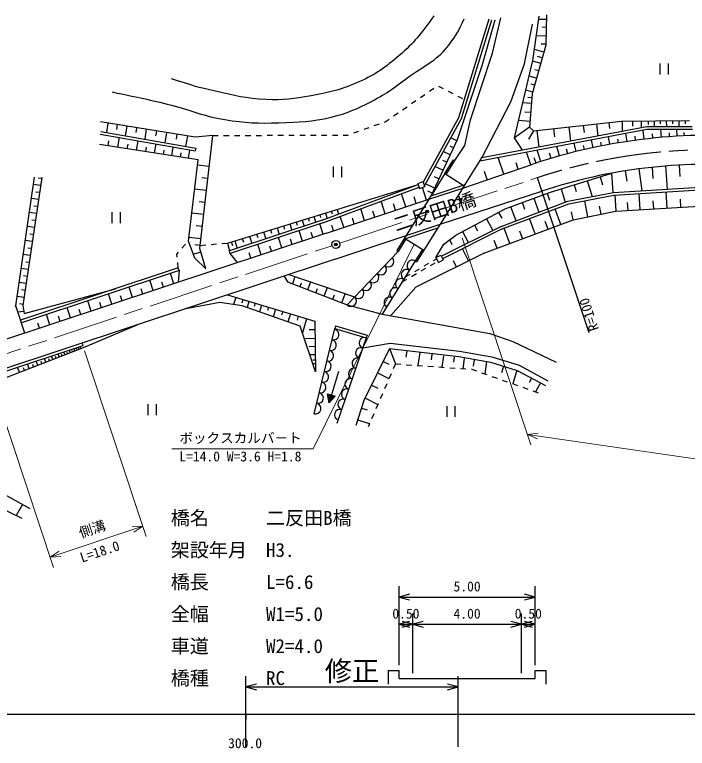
# Model space of a CAD drawing. Units: millimetres, scale not verified, with parts at other scales. Extents: x 0 to 700000, y -47500 to 447500.
# Drawn here: x 325496 to 449130, y 198715 to 333656 of the extents above; entities that cross this region are included whole.
import ezdxf
from ezdxf.enums import TextEntityAlignment as Align

# ---------------------------------------------------------------- set-up
doc = ezdxf.new("R2010")
doc.units = ezdxf.units.MM
doc.header["$LTSCALE"] = 1000
doc.header["$PDMODE"] = 32
doc.header["$PDSIZE"] = 500
doc.linetypes.add('CHAIN', pattern=[18.5, 12, -1.5, 3.5, -1.5])
doc.layers.add('作業ﾚｲﾔ1', color=7, linetype='Continuous', lineweight=25)
doc.layers.add('作業ﾚｲﾔ3', color=7, linetype='Continuous', lineweight=25)
doc.styles.add('@ＭＳ ゴシック', font='')
doc.styles.add('ＭＳ ゴシック', font='')
doc.styles.get('@ＭＳ ゴシック').set_extended_font_data('@MS Gothic')
doc.styles.get('ＭＳ ゴシック').set_extended_font_data('MS Gothic')

msp = doc.modelspace()

# ---------------------------------------------------------------- linework, layer by layer
at = {"layer": '作業ﾚｲﾔ1'}
for p, q in [((420765, 325254), (421871, 333404)), ((423230, 333656), (423129, 328072)), ((407142, 314754), (412732, 332880)), ((407605, 314557), (413210, 332733)), ((411413, 324336), (413830, 332728)), ((413322, 326557), (414871, 333075)), ((423213, 332748), (421786, 332774)), ((419202, 324614), (420672, 331920)), ((423188, 331321), (422474, 331334)), ((423159, 329726), (421376, 329758)), ((423129, 328072), (420614, 319067)), ((423132, 328245), (422241, 328261)), ((422766, 326773), (421036, 327256)), ((409271, 314286), (413322, 326557)), ((417344, 311017), (420765, 325254)), ((422477, 325738), (421612, 325979)), ((406881, 310706), (411413, 324336)), ((416663, 317620), (419202, 324614)), ((422188, 324703), (420730, 325110)), ((444100, 324675), (444100, 322675)), ((445600, 324675), (445600, 322675)), ((421809, 323344), (421129, 323534)), ((421429, 321985), (420070, 322365)), ((401723, 319564), (402546, 320132)), ((403380, 320526), (404270, 320068)), ((421063, 320675), (420431, 320851)), ((400076, 318429), (400900, 318997)), ((405159, 319610), (406048, 319152)), ((406937, 318694), (407826, 318237)), ((420710, 319410), (419445, 319763)), ((420614, 319067), (420111, 312979)), ((398430, 317294), (399253, 317861)), ((411338, 307317), (416663, 317620)), ((420468, 317299), (418884, 317429)), ((420555, 318357), (419797, 318420)), ((396784, 316158), (397607, 316726)), ((393584, 313952), (394314, 314455)), ((395137, 315023), (395960, 315590)), ((400580, 302817), (407142, 314754)), ((400810, 302197), (407605, 314557)), ((420333, 315666), (419289, 315752)), ((358700, 311150), (341256, 313916)), ((342634, 313697), (342361, 311980)), ((344351, 313425), (344215, 312566)), ((346100, 313148), (345818, 311368)), ((391592, 313245), (392535, 313579)), ((393477, 313914), (393584, 313952)), ((408217, 309600), (409271, 314286)), ((420198, 314033), (418110, 314205)), ((420865, 312275), (437014, 314086)), ((430000, 313299), (430147, 311987)), ((432430, 313572), (432683, 311321)), ((434682, 313824), (434808, 312699)), ((437014, 314086), (449541, 314187)), ((437144, 314087), (437159, 312160)), ((439070, 314103), (439078, 313139)), ((440652, 314115), (440662, 312817)), ((441950, 314126), (441955, 313477)), ((443015, 314134), (443024, 313009)), ((444141, 314143), (444145, 313580)), ((445273, 314152), (445283, 313012)), ((446414, 314162), (446418, 313592)), ((447561, 314171), (447570, 313016)), ((448716, 314180), (448720, 313603)), ((341306, 312166), (358771, 309076)), ((347880, 312866), (347739, 311976)), ((349691, 312578), (349399, 310735)), ((351535, 312286), (351389, 311364)), ((353412, 311989), (353109, 310078)), ((387823, 311907), (388765, 312242)), ((389707, 312576), (390650, 312910)), ((441717, 312507), (410977, 306741)), ((441670, 313006), (411338, 307317)), ((420111, 312979), (417344, 311017)), ((420865, 312275), (419917, 310760)), ((420111, 312979), (420865, 312275)), ((421481, 312344), (421825, 309284)), ((424541, 312687), (424713, 311157)), ((427375, 313005), (427669, 310381)), ((438057, 310336), (437840, 311779)), ((441210, 310759), (441019, 312376)), ((450020, 313020), (441670, 313006)), ((450072, 312520), (441717, 312507)), ((442791, 310934), (442743, 311728)), ((444375, 311084), (444288, 312511)), ((445871, 311204), (445828, 311911)), ((447284, 311296), (447210, 312515)), ((448619, 311366), (448580, 311995)), ((341219, 311674), (358684, 308584)), ((342686, 309557), (342825, 310443)), ((344459, 309278), (344737, 311051)), ((347904, 308738), (348172, 310444)), ((355322, 311686), (355171, 310730)), ((357233, 311383), (356919, 309404)), ((361891, 311434), (358700, 311150)), ((359551, 290658), (361891, 311434)), ((361891, 311434), (362891, 311437)), ((363891, 311440), (364891, 311443)), ((365891, 311447), (366891, 311450)), ((367891, 311453), (368891, 311456)), ((369891, 311459), (370891, 311462)), ((371891, 311466), (372891, 311469)), ((373891, 311472), (374891, 311475)), ((375891, 311478), (376891, 311481)), ((377891, 311485), (378891, 311488)), ((379891, 311491), (380891, 311494)), ((381891, 311497), (382891, 311500)), ((383891, 311504), (384891, 311507)), ((385891, 311510), (386711, 311513)), ((386711, 311513), (386880, 311573)), ((402029, 300361), (406881, 310706)), ((406763, 310455), (405639, 310982)), ((418846, 308726), (417344, 311017)), ((431796, 309197), (431498, 310590)), ((434918, 309815), (434668, 311185)), ((436485, 310087), (436369, 310785)), ((439632, 310560), (439530, 311318)), ((359196, 306967), (341115, 309803)), ((346198, 309006), (346332, 309859)), ((349577, 308476), (349706, 309296)), ((351219, 308218), (351476, 309859)), ((354407, 307718), (354655, 309297)), ((358771, 309076), (358684, 308584)), ((406158, 309166), (405514, 309468)), ((406418, 306807), (408217, 309600)), ((425619, 307672), (425136, 309397)), ((428696, 308483), (428323, 309994)), ((430243, 308852), (430077, 309572)), ((433355, 309518), (433219, 310203)), ((352828, 307966), (352952, 308755)), ((355956, 307475), (356075, 308234)), ((357475, 307237), (357714, 308756)), ((405554, 307877), (404265, 308482)), ((420349, 306041), (419559, 308351)), ((422213, 306655), (421556, 308725)), ((424090, 307232), (423813, 308164)), ((427154, 308089), (426943, 308893)), ((357423, 292005), (359196, 306967)), ((404908, 306499), (404172, 306845)), ((404572, 304423), (406163, 306966)), ((404826, 304264), (406418, 306807)), ((406163, 306966), (406418, 306807)), ((408283, 302436), (411338, 307317)), ((415395, 304347), (414359, 307375)), ((418039, 305251), (417644, 306406)), ((421319, 306367), (421003, 307332)), ((361247, 305720), (359077, 305964)), ((384050, 305752), (384050, 303752)), ((385550, 305752), (385550, 303752)), ((404217, 305027), (402745, 305718)), ((407867, 301771), (420724, 306170)), ((440209, 305292), (440740, 301297)), ((442847, 303515), (442718, 305593)), ((445470, 301592), (445207, 305826)), ((447833, 303871), (447701, 305995)), ((325685, 280114), (329153, 303749)), ((330460, 303707), (327003, 280143)), ((361000, 303524), (359902, 303648)), ((404572, 304423), (402029, 300361)), ((403480, 303454), (402639, 303849)), ((404572, 304423), (408132, 302195)), ((412366, 303311), (411848, 304825)), ((421551, 303678), (431035, 275217)), ((423775, 300945), (435272, 304507)), ((433105, 303835), (433554, 302387)), ((435492, 300971), (435272, 304507)), ((437735, 304931), (438036, 303040)), ((330240, 302209), (328955, 302398)), ((330429, 303494), (329786, 303589)), ((364615, 291659), (399671, 302394)), ((381996, 295846), (399671, 302394)), ((399584, 302629), (400522, 302976)), ((399584, 302629), (399931, 301691)), ((400522, 302976), (400869, 302039)), ((402691, 301773), (401010, 302562)), ((402029, 300361), (408283, 302436)), ((407867, 301771), (408283, 302436)), ((428329, 302356), (428712, 301120)), ((430717, 303095), (431615, 300198)), ((330052, 300924), (329409, 301018)), ((360753, 301329), (358558, 301577)), ((382162, 295375), (399844, 301926)), ((399931, 301691), (400869, 302039)), ((401209, 299562), (400443, 301881)), ((402254, 300840), (401462, 301212)), ((401613, 299696), (407867, 301771)), ((408132, 302195), (403705, 295122)), ((403705, 295122), (422378, 301187)), ((415666, 297948), (423775, 300945)), ((425941, 301616), (426707, 299144)), ((427193, 299326), (435547, 300974)), ((435547, 300974), (452404, 302023)), ((435611, 300477), (452404, 301522)), ((445450, 298084), (445263, 301078)), ((329863, 299638), (328578, 299827)), ((382792, 293476), (401613, 299696)), ((397411, 298307), (396611, 300728)), ((401613, 299696), (397451, 293047)), ((399310, 298935), (398899, 300179)), ((401613, 299696), (402029, 300361)), ((420893, 299879), (421839, 297318)), ((423884, 299504), (423417, 300748)), ((427330, 298843), (435611, 300477)), ((435810, 300490), (435996, 297495)), ((440459, 297773), (440273, 300767)), ((447945, 298239), (447852, 299736)), ((329674, 298353), (329032, 298447)), ((360504, 299122), (359394, 299247)), ((393613, 297052), (392858, 299337)), ((395512, 297680), (395123, 298856)), ((414906, 294718), (427193, 299326)), ((415106, 294259), (427330, 298843)), ((417686, 295761), (416720, 298337)), ((419288, 297825), (418807, 299108)), ((430848, 296480), (430267, 299423)), ((433301, 296964), (433010, 298435)), ((435996, 297495), (452408, 298517)), ((438228, 297634), (438135, 299131)), ((442955, 297928), (442861, 299425)), ((329486, 297068), (328200, 297256)), ((343363, 297326), (343363, 295326)), ((344863, 297326), (344863, 295326)), ((360254, 296901), (358033, 297151)), ((382630, 297176), (382931, 296193)), ((383695, 297502), (383836, 297041)), ((384760, 297828), (385024, 296968)), ((389815, 295797), (389105, 297947)), ((391714, 296425), (391348, 297533)), ((406608, 293122), (415666, 297948)), ((414447, 297298), (415023, 296217)), ((425873, 295093), (424819, 297902)), ((428153, 295948), (427862, 297419)), ((428153, 295948), (435996, 297495)), ((329297, 295782), (328655, 295876)), ((381996, 295846), (364963, 290194)), ((377230, 295522), (377400, 294964)), ((378345, 295864), (378686, 294748)), ((379435, 296197), (379598, 295665)), ((380500, 296523), (380826, 295458)), ((381565, 296850), (381724, 296329)), ((386017, 294542), (385352, 296556)), ((387916, 295170), (387572, 296211)), ((411889, 289849), (428153, 295948)), ((412240, 296122), (413393, 293959)), ((421191, 293337), (420138, 296146)), ((423532, 294215), (423005, 295620)), ((329109, 294497), (327823, 294685)), ((360002, 294667), (358879, 294794)), ((382162, 295375), (365120, 289719)), ((373726, 294449), (374100, 293226)), ((374921, 294815), (375099, 294231)), ((376088, 295173), (376446, 294005)), ((382219, 293286), (381589, 295185)), ((384118, 293915), (383797, 294888)), ((397035, 292382), (403289, 294457)), ((397451, 293047), (403705, 295122)), ((403289, 294457), (400704, 290328)), ((403705, 295122), (403289, 294457)), ((414906, 294718), (403925, 289211)), ((415106, 294259), (404149, 288764)), ((410034, 294947), (410581, 293920)), ((416509, 291582), (415456, 294391)), ((382792, 293476), (319202, 272374)), ((328920, 293211), (328277, 293305)), ((368662, 292898), (369072, 291558)), ((369972, 293299), (370168, 292659)), ((371252, 293691), (371644, 292411)), ((372503, 294075), (372690, 293463)), ((378423, 292027), (377793, 293925)), ((380321, 292657), (380006, 293606)), ((384382, 288683), (397451, 293047)), ((397451, 293047), (397035, 292382)), ((404383, 291425), (406608, 293122)), ((407828, 293771), (408922, 291717)), ((418850, 292459), (418324, 293864)), ((328732, 291926), (327446, 292114)), ((358629, 288885), (357423, 292005)), ((359749, 292421), (357503, 292674)), ((361605, 291389), (362601, 291478)), ((363597, 291567), (364593, 291657)), ((364615, 291659), (364963, 290194)), ((365298, 291868), (365503, 291198)), ((365981, 292077), (366410, 290674)), ((367321, 292488), (367527, 291817)), ((374627, 290767), (373997, 292665)), ((376525, 291397), (376210, 292346)), ((397035, 292382), (395709, 290263)), ((397398, 292397), (395963, 290103)), ((397144, 292556), (400704, 290328)), ((405912, 291340), (405459, 292245)), ((414169, 290704), (413642, 292108)), ((328543, 290640), (327900, 290734)), ((356245, 290689), (356912, 291434)), ((359613, 291210), (358629, 291321)), ((360614, 286900), (359551, 290658)), ((359613, 291210), (360609, 291300)), ((365120, 289719), (364963, 290194)), ((370830, 289507), (370200, 291405)), ((372728, 290137), (372413, 291086)), ((395709, 290263), (395963, 290103)), ((400450, 290487), (399124, 288368)), ((400704, 290328), (399378, 288209)), ((402919, 288986), (404383, 291425)), ((408918, 288359), (407797, 290594)), ((328354, 289354), (327069, 289543)), ((355275, 289606), (355578, 289944)), ((355339, 289064), (355275, 289606)), ((359746, 289969), (358361, 289578)), ((360614, 286900), (358629, 288885)), ((366461, 288057), (365120, 289719)), ((368932, 288877), (368617, 289826)), ((386608, 280283), (395963, 290103)), ((411889, 289849), (399243, 283506)), ((402919, 288986), (403813, 289434)), ((402919, 288986), (403368, 288092)), ((403813, 289434), (404261, 288541)), ((384382, 288683), (320792, 267581)), ((328166, 288069), (327523, 288163)), ((355572, 287077), (355455, 288071)), ((399124, 288368), (393063, 278595)), ((399124, 288368), (399378, 288209)), ((400752, 287435), (401616, 287939)), ((401919, 287536), (402783, 288040)), ((402481, 288442), (403031, 288763)), ((403368, 288092), (404261, 288541)), ((406683, 287238), (406123, 288355)), ((355572, 287077), (326569, 277453)), ((327977, 286783), (326692, 286972)), ((355729, 286603), (326726, 276978)), ((355729, 286603), (355544, 284434)), ((355729, 286603), (355572, 287077)), ((399024, 286428), (399888, 286932)), ((400191, 286529), (401055, 287033)), ((327789, 285498), (327146, 285592)), ((350941, 282907), (350311, 284805)), ((354738, 284166), (354108, 286065)), ((375040, 285583), (375636, 284526)), ((375910, 285872), (387987, 281732)), ((376992, 285501), (376538, 284177)), ((396734, 284515), (397598, 285019)), ((397296, 285422), (398160, 285925)), ((398462, 285522), (399327, 286026)), ((327600, 284212), (326314, 284400)), ((347145, 281647), (346515, 283545)), ((352839, 283537), (352524, 284486)), ((375636, 284526), (386608, 280283)), ((377954, 283630), (378227, 284338)), ((379370, 283082), (379917, 284498)), ((382375, 281920), (382967, 283452)), ((394621, 278312), (399243, 283506)), ((327411, 282926), (326769, 283020)), ((327214, 278667), (344040, 283251)), ((343348, 280387), (342718, 282285)), ((349043, 282277), (348728, 283226)), ((364598, 282118), (380679, 277262)), ((380843, 282513), (381139, 283279)), ((383969, 281304), (384289, 282133)), ((385627, 280663), (386268, 282321)), ((327223, 281640), (325937, 281829)), ((339552, 279127), (338922, 281025)), ((341450, 279757), (341135, 280706)), ((345247, 281017), (344932, 281966)), ((363210, 280731), (356649, 279480)), ((367309, 280100), (363210, 280731)), ((366123, 281658), (365726, 280344)), ((367436, 281261), (367238, 280604)), ((368564, 280920), (368220, 279782)), ((325566, 280033), (325685, 280114)), ((327356, 275080), (325685, 280114)), ((327034, 280355), (326391, 280449)), ((327003, 280143), (327214, 278667)), ((335756, 277867), (335126, 279765)), ((337654, 278497), (337339, 279446)), ((377967, 276379), (367309, 280100)), ((369702, 280577), (369530, 280008)), ((370889, 280218), (370515, 278981)), ((372126, 279845), (371940, 279226)), ((373417, 279455), (373010, 278110)), ((386608, 280283), (393063, 278595)), ((327158, 279061), (326086, 278908)), ((331959, 276607), (331329, 278506)), ((333857, 277237), (333542, 278186)), ((374762, 279049), (374559, 278376)), ((376165, 278625), (375723, 277163)), ((377627, 278184), (377406, 277453)), ((393063, 278595), (412857, 275002)), ((330061, 275977), (329746, 276927)), ((379152, 277723), (378379, 275163)), ((380679, 277262), (380805, 267992)), ((338139, 272457), (347993, 276607)), ((380805, 267992), (377967, 276379)), ((380700, 275675), (379612, 275660)), ((380539, 260242), (384352, 275947)), ((384494, 276426), (384352, 275947)), ((384352, 275947), (390123, 274241)), ((384494, 276426), (390264, 274720)), ((380722, 274088), (378752, 274061)), ((390123, 274241), (384704, 258436)), ((390264, 274720), (390123, 274241)), ((412857, 275002), (417048, 273538)), ((338034, 272776), (320975, 267115)), ((337876, 273250), (338034, 272776)), ((380742, 272599), (379642, 272584)), ((389474, 272349), (394507, 273245)), ((394507, 273245), (407255, 271779)), ((417048, 273538), (425032, 269746)), ((309491, 261289), (338139, 272457)), ((333681, 270719), (333470, 271260)), ((334735, 271130), (334545, 271617)), ((335222, 271320), (335127, 271564)), ((335684, 271500), (335513, 271939)), ((336122, 271671), (336037, 271890)), ((336538, 271833), (336384, 272228)), ((336933, 271987), (336856, 272184)), ((337307, 272133), (337169, 272488)), ((337662, 272272), (337593, 272449)), ((394393, 272251), (389664, 262721)), ((394393, 272251), (407111, 270789)), ((394393, 272251), (395475, 269423)), ((397567, 271825), (397407, 270636)), ((399944, 271506), (399625, 269129)), ((407255, 271779), (413197, 270732)), ((329764, 269193), (329475, 269934)), ((331209, 269756), (330949, 270423)), ((331877, 270016), (331746, 270350)), ((332510, 270263), (332276, 270864)), ((333111, 270497), (332994, 270798)), ((334222, 270930), (334116, 271201)), ((380763, 271110), (379755, 271096)), ((380776, 270102), (380272, 270095)), ((393223, 269893), (394287, 269365)), ((402181, 271205), (402039, 270153)), ((404285, 270923), (404003, 268818)), ((406266, 270657), (406140, 269725)), ((407111, 270789), (412960, 269758)), ((408129, 270407), (407879, 268543)), ((409930, 270165), (409777, 269027)), ((413197, 270732), (418223, 269161)), ((326377, 267872), (326020, 268787)), ((327292, 268229), (327113, 268686)), ((328160, 268567), (327839, 269390)), ((328983, 268888), (328823, 269300)), ((330506, 269482), (330361, 269852)), ((380786, 269420), (380324, 269414)), ((395475, 269423), (395077, 268506)), ((395475, 269423), (396473, 269352)), ((397470, 269281), (398468, 269211)), ((399465, 269140), (400463, 269069)), ((401460, 268998), (402458, 268928)), ((403455, 268857), (404453, 268786)), ((405450, 268716), (406448, 268645)), ((407445, 268574), (408443, 268503)), ((412205, 269859), (411900, 267584)), ((412960, 269758), (417833, 268235)), ((415336, 269016), (414950, 267780)), ((418223, 269161), (423511, 266308)), ((384998, 268025), (383714, 263712)), ((392166, 267763), (394296, 266707)), ((394679, 267588), (394280, 266671)), ((409440, 268433), (409506, 268428)), ((409506, 268428), (410387, 268117)), ((411330, 267785), (412273, 267452)), ((417806, 268244), (417034, 265773)), ((417833, 268235), (423036, 265428)), ((413216, 267120), (414159, 266787)), ((415102, 266454), (416045, 266122)), ((420497, 266798), (420057, 265982)), ((422128, 265918), (421248, 264287)), ((391053, 265520), (392235, 264933)), ((393882, 265754), (393483, 264837)), ((416988, 265789), (417931, 265456)), ((418875, 265124), (419818, 264791)), ((382995, 263926), (384433, 263498)), ((383286, 262274), (382995, 263926)), ((383034, 263705), (383091, 263897)), ((383073, 263485), (383187, 263869)), ((383112, 263265), (383283, 263840)), ((383151, 263045), (383379, 263812)), ((383189, 262825), (383475, 263783)), ((383228, 262604), (383570, 263755)), ((383267, 262384), (383666, 263726)), ((384433, 263498), (383286, 262274)), ((383363, 262356), (383762, 263697)), ((383516, 262519), (383858, 263669)), ((383669, 262682), (383954, 263640)), ((383822, 262845), (384050, 263612)), ((383974, 263008), (384146, 263583)), ((384127, 263171), (384241, 263555)), ((384280, 263335), (384337, 263526)), ((389880, 263156), (392244, 261983)), ((393085, 263920), (392686, 263002)), ((420761, 264459), (421704, 264126)), ((350000, 262000), (350000, 260000)), ((351500, 262000), (351500, 260000)), ((389664, 262721), (388198, 258062)), ((392288, 262085), (391890, 261168)), ((389216, 261297), (390302, 260956)), ((404922, 261668), (404922, 259668)), ((406422, 261668), (406422, 259668)), ((388533, 259125), (390705, 258441)), ((391491, 260251), (391093, 259334)), ((390694, 258416), (390449, 257853)), ((319922, 247462), (328288, 242837)), ((326858, 240988), (318408, 245108)), ((326930, 243588), (325783, 241512)), ((396151, 214028), (396151, 228528)), ((421151, 214028), (421151, 228528)), ((398083, 227045), (396151, 226528)), ((421151, 226528), (419219, 227045)), ((396151, 226528), (421151, 226528)), ((396151, 226528), (398083, 226010)), ((419219, 226010), (421151, 226528)), ((398651, 212528), (398651, 223528)), ((418651, 212528), (418651, 223528)), ((398083, 222045), (396151, 221528)), ((396151, 221528), (398651, 221528)), ((396151, 221528), (398083, 221010)), ((398651, 221528), (396719, 222045)), ((396719, 221010), (398651, 221528)), ((400583, 222045), (398651, 221528)), ((398651, 221528), (418651, 221528)), ((398651, 221528), (400583, 221010)), ((418651, 221528), (416719, 222045)), ((416719, 221010), (418651, 221528)), ((420583, 222045), (418651, 221528)), ((418651, 221528), (421151, 221528)), ((418651, 221528), (420583, 221010)), ((421151, 221528), (419219, 222045)), ((419219, 221010), (421151, 221528)), ((394151, 213028), (396151, 213028)), ((394151, 213028), (394151, 210528)), ((396151, 211528), (396151, 213028)), ((421151, 211528), (421151, 213028)), ((421151, 213028), (423151, 213028)), ((423151, 213028), (423151, 210528)), ((396151, 211528), (398651, 211528)), ((398651, 211528), (418651, 211528)), ((418651, 211528), (421151, 211528)), ((40000, 205000), (579000, 205000)), ((368000, 205000), (368000, 204000))]:
    msp.add_line(p, q, dxfattribs=at)
at = {"layer": '作業ﾚｲﾔ1', "linetype": 'CHAIN', "lineweight": 13}
for p, q in [((385248, 291631), (421551, 303678)), ((315252, 268402), (383824, 291159))]:
    msp.add_line(p, q, dxfattribs=at)
at = {"layer": '作業ﾚｲﾔ1', "lineweight": 13}
for p, q in [((407736, 292605), (420375, 254519)), ((380379, 253824), (398924, 291442)), ((338349, 271826), (349687, 237659)), ((321290, 266166), (332629, 231998)), ((421731, 256654), (419745, 256417)), ((505393, 244077), (419745, 256417)), ((419745, 256417), (421583, 255629)), ((354379, 253824), (380379, 253824)), ((331999, 233896), (349057, 239557)), ((349057, 239557), (347061, 239440)), ((347387, 238457), (349057, 239557)), ((333669, 234996), (331999, 233896)), ((331999, 233896), (333996, 234013))]:
    msp.add_line(p, q, dxfattribs=at)
at = {"layer": '作業ﾚｲﾔ1'}
msp.add_circle((384536, 291395), 750, dxfattribs=at)
for centre, radius, start, end in [((453289, 208822), 102650, 85.57951, 108.49606), ((453039, 208792), 97350, 85.43808, 108.35833), ((394195, 288248), 1000, 226.38931, 46.38931), ((392816, 286800), 1000, 226.38931, 46.38931), ((398597, 287518), 1000, 58.1943, 238.1943), ((391436, 285352), 1000, 226.38931, 46.38931), ((397542, 285818), 1000, 58.1943, 238.1943), ((396488, 284119), 1000, 58.1943, 238.1943), ((390057, 283904), 1000, 226.38931, 46.38931), ((395434, 282419), 1000, 58.1943, 238.1943), ((388677, 282456), 1000, 226.38931, 46.38931), ((387298, 281007), 1000, 226.38931, 46.38931), ((394380, 280719), 1000, 58.1943, 238.1943), ((384078, 274819), 1000, 256.35205, 76.35205), ((389798, 273295), 1000, 71.07536, 251.07536), ((383607, 272875), 1000, 256.35205, 76.35205), ((383135, 270931), 1000, 256.35205, 76.35205), ((389150, 271403), 1000, 71.07536, 251.07536), ((382663, 268988), 1000, 256.35205, 76.35205), ((388501, 269511), 1000, 71.07536, 251.07536), ((387852, 267619), 1000, 71.07536, 251.07536), ((382191, 267044), 1000, 256.35205, 76.35205), ((381719, 265101), 1000, 256.35205, 76.35205), ((387204, 265727), 1000, 71.07536, 251.07536), ((386555, 263835), 1000, 71.07536, 251.07536), ((381247, 263157), 1000, 256.35205, 76.35205), ((380775, 261214), 1000, 256.35205, 76.35205), ((385906, 261944), 1000, 71.07536, 251.07536), ((385258, 260052), 1000, 71.07536, 251.07536)]:
    msp.add_arc(centre, radius, start, end, dxfattribs=at)
at = {"layer": '作業ﾚｲﾔ1', "linetype": 'CHAIN', "lineweight": 13}
msp.add_arc((453164, 208807), 100000, 73.90802, 108.42898, dxfattribs=at)
at = {"layer": '作業ﾚｲﾔ1'}
for points, knots in [([(402546, 333447), (399978, 329935), (399057, 328611), (396181, 326157), (393550, 323910), (391931, 322715), (388775, 321297), (385513, 319831), (383500, 319382), (379980, 318751), (376766, 318174), (374910, 317903), (371648, 318056), (367989, 318229), (365962, 318743), (362391, 319561), (359183, 320295), (358055, 320645), (354290, 321875)], [0, 0, 0, 0, 1, 1, 1, 2, 2, 2, 3, 3, 3, 4, 4, 4, 5, 5, 5, 6, 6, 6, 6]), ([(343412, 319445), (348658, 318351), (350065, 318065), (354290, 317015), (358153, 316054), (360195, 314975), (364126, 314353), (367972, 313745), (370186, 313655), (374078, 313775), (377850, 313891), (380016, 313926), (383683, 314816), (386702, 315549), (388327, 316291), (391090, 317709), (394079, 319243), (395541, 320486), (398264, 322454), (401182, 324562), (403298, 325345), (405439, 328240), (406680, 329917), (407179, 330721), (408101, 332869)], [0, 0, 0, 0, 1, 1, 1, 2, 2, 2, 3, 3, 3, 4, 4, 4, 5, 5, 5, 6, 6, 6, 7, 7, 7, 8, 8, 8, 8])]:
    msp.add_open_spline(points, degree=3, knots=knots, dxfattribs=at)
for p in [(407445, 299625), (407445, 299625), (401313, 297467), (401313, 297467), (384536, 291395)]:
    msp.add_point(p, dxfattribs=at)
at = {"layer": '作業ﾚｲﾔ3'}
for p, q in [((368000, 199000), (368000, 212000)), ((407000, 199000), (407000, 212000)), ((369932, 210518), (368000, 210000)), ((407000, 210000), (405068, 210518)), ((368000, 210000), (407000, 210000)), ((368000, 210000), (369932, 209482)), ((405068, 209482), (407000, 210000))]:
    msp.add_line(p, q, dxfattribs=at)

# ---------------------------------------------------------------- texts
at = {"layer": '作業ﾚｲﾔ1', "style": 'ＭＳ ゴシック'}
msp.add_text('二反田B橋', height=2566, rotation=18.281, dxfattribs=at).set_placement((402663, 297415), align=Align.MIDDLE_CENTER)
msp.add_text('R=100', height=1833, rotation=108.429, dxfattribs=at).set_placement((433407, 276007), align=Align.BOTTOM_LEFT)
for s, height, p in [('ボックスカルバ－ト', 1833, (355754, 254324)), ('橋名\u3000\u3000\u3000二反田B橋', 2566, (354187, 239037)), ('架設年月\u3000H3.', 2566, (354187, 233146)), ('全幅\u3000\u3000\u3000W1=5.0', 2566, (354187, 221363)), ('車道\u3000\u3000\u3000W2=4.0', 2566, (354187, 215472)), ('橋種\u3000\u3000\u3000RC', 2566, (354187, 209581))]:
    msp.add_text(s, height=height, dxfattribs=at).set_placement(p, align=Align.BOTTOM_LEFT)
msp.add_text('L=14.0 W=3.6 H=1.8', height=1833, dxfattribs=at).set_placement((355754, 253324), align=Align.TOP_LEFT)
msp.add_text('側溝', height=1833, rotation=18.359, dxfattribs=at).set_placement((340213, 237676), align=Align.BOTTOM_CENTER)
at = {"layer": '作業ﾚｲﾔ1', "style": '@ＭＳ ゴシック'}
msp.add_text('L=18.0', height=1833, rotation=18.359, dxfattribs=at).set_placement((340843, 235777), align=Align.TOP_CENTER)
at = {"layer": '作業ﾚｲﾔ1', "style": 'ＭＳ ゴシック'}
for s, p in [('5.00', (408651, 227028)), ('0.50', (397401, 222028)), ('4.00', (408651, 222028)), ('0.50', (419901, 222028)), ('300.0', (367844, 198195))]:
    msp.add_text(s, height=1833, dxfattribs=at).set_placement(p, align=Align.BOTTOM_CENTER)
at = {"layer": '作業ﾚｲﾔ3', "style": 'ＭＳ ゴシック'}
msp.add_text('橋長\u3000\u3000\u3000L=6.6', height=2566, dxfattribs=at).set_placement((354187, 227255), align=Align.BOTTOM_LEFT)
msp.add_text('修正', height=3666, dxfattribs=at).set_placement((387500, 210000), align=Align.BOTTOM_CENTER)

doc.saveas('drawing.dxf')
